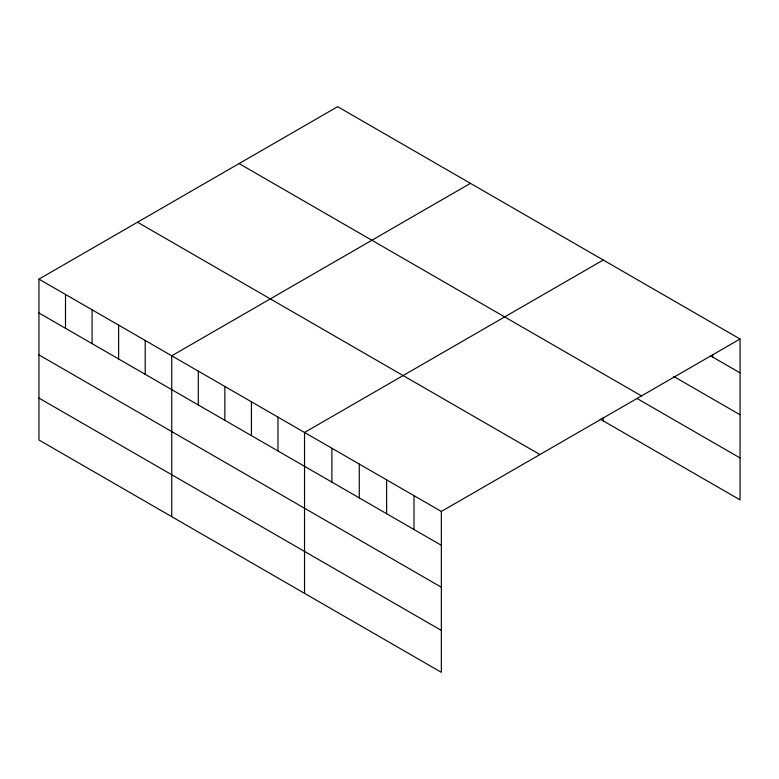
<?xml version="1.0" encoding="UTF-8"?>
<svg xmlns="http://www.w3.org/2000/svg" width="779" height="779" viewBox="0 0 779 779"><rect width="100%" height="100%" fill="white"/><g stroke="black" fill="none" stroke-linecap="round" stroke-linejoin="round"><path stroke-width="1.17" d="M38.95 279.125L441.352 511.452L441.352 672.326L38.95 439.999L38.95 279.125L337.648 106.674L740.05 339.001L740.05 499.875L600.171 419.112M470.438 183.347L171.74 355.799L171.74 516.672M603.238 260.011L304.531 432.462L304.531 593.335M441.352 511.452L740.05 339.001M710.584 355.828L740.05 372.849M673.747 376.481L740.05 414.759M239.075 163.58L641.477 395.907M636.91 398.41L740.05 457.955M137.523 222.219L539.925 454.547M38.95 312.973L441.352 545.3M38.95 354.893L441.352 587.22M38.95 398.079L441.352 630.406M712.688 354.63L712.688 357.045M603.238 417.388L603.238 420.884M413.99 495.658L413.99 529.496M386.627 479.854L386.627 513.702M359.265 464.06L359.265 497.898M331.903 448.256L331.903 482.104M277.976 417.125L277.976 450.973M251.422 401.798L251.422 435.636M224.858 386.462L224.858 420.309M198.304 371.125L198.304 404.973M145.186 340.462L145.186 374.309M118.622 325.125L118.622 358.973M92.068 309.799L92.068 343.636M65.504 294.462L65.504 328.31"/></g></svg>
